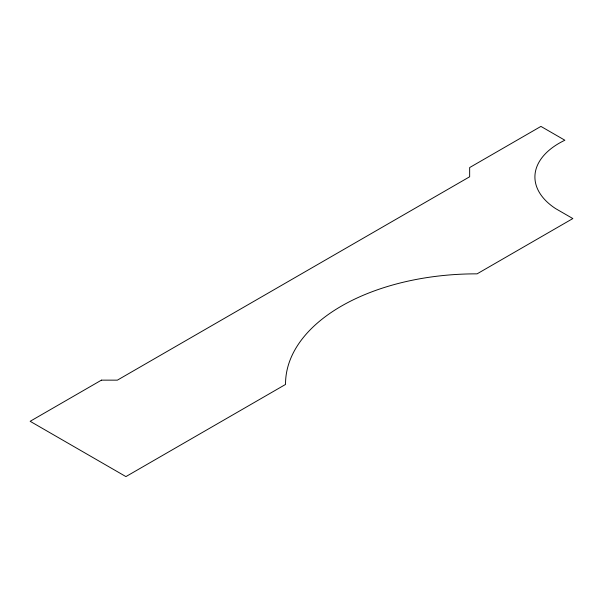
<?xml version="1.0" encoding="UTF-8"?>
<svg xmlns="http://www.w3.org/2000/svg" width="603" height="603" viewBox="0 0 603 603"><rect width="100%" height="100%" fill="white"/><g stroke="black" fill="none" stroke-linecap="round" stroke-linejoin="round"><path stroke-width="0.9" d="M101.425 380.146L30.15 421.301L125.921 476.596L285.536 384.443A190.744 110.123 0 0 1 477.079 273.852L572.85 218.557L555.627 208.615A82.709 47.75 0 0 1 564.868 140.228L540.929 126.404L469.654 167.559L469.654 176.769L117.389 380.146L101.425 380.146"/></g></svg>
